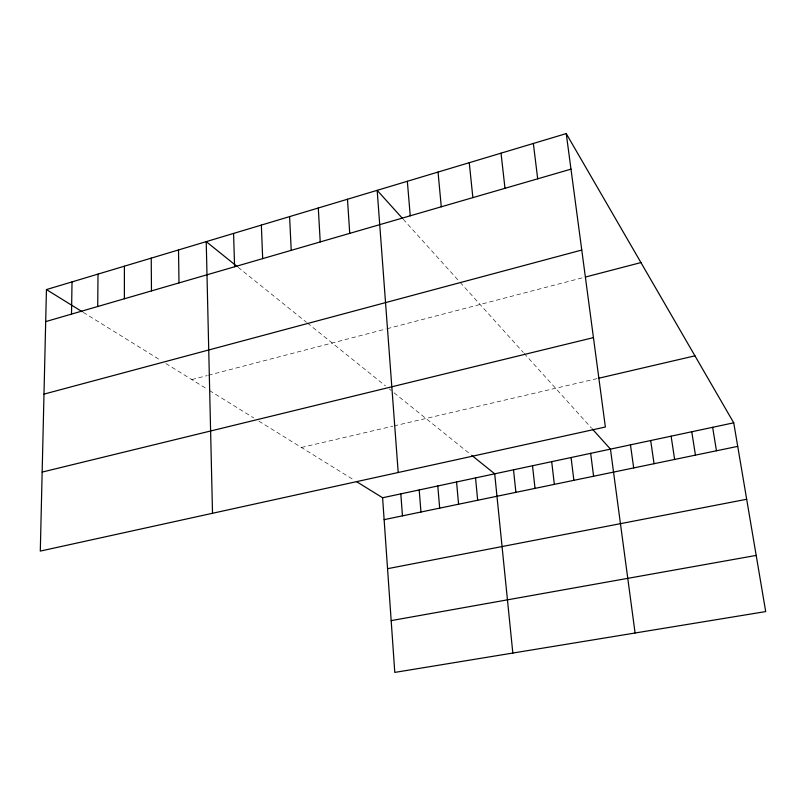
<?xml version="1.0" encoding="UTF-8"?>
<svg xmlns="http://www.w3.org/2000/svg" width="806" height="806" viewBox="0 0 806 806"><rect width="100%" height="100%" fill="white"/><g stroke="black" fill="none" stroke-linecap="round" stroke-linejoin="round"><path stroke-width="0.6" stroke-dasharray="4.03 3.02" d="M191.788 379.586L207.263 375.556M208.452 375.243L385.953 328.999M387.122 328.697L583.423 277.556M301.404 447.471L392.834 426.183M394.003 425.911L597.327 378.558M83.26 312.375L159.779 359.758M165.895 363.546L207.344 389.217M209.479 390.537L253.678 417.911M258.827 421.105L354.469 480.336M238.102 267.29L306.481 322.329M307.418 323.085L385.47 385.903M389.278 388.966L391.182 390.507M394.043 392.804L470.946 454.705M403.171 219.182L459.319 281.465M460.135 282.362L523.326 352.464M524.162 353.391L591.564 428.157"/><path stroke-width="1.21" d="M124.376 298.764L124.406 266.182M97.728 306.502L98.01 274.1M71.502 314.108L72.026 281.899M46.446 289.576L40.3 551.092L605.366 427.019L566.245 133.595L46.446 289.576L82.202 311.721M45.7 321.604L570.991 169.149M43.987 394.124L581.771 250.041M585.771 276.952L640.941 262.575M42.154 472.084L593.448 337.613M598.536 378.276L694.943 355.829M382.598 497.755L733.732 422.807L765.7 611.583L394.789 672.406L382.598 497.755L356.403 481.535M384.13 519.648L737.722 446.373M387.555 568.693L746.678 499.267M391.172 620.61L756.189 555.415M237.125 266.504L206.225 241.629L212.512 513.281M471.853 455.43L494.703 473.827L512.828 653.051M402.325 218.245L377.168 190.337L398.204 472.507M592.38 429.054L610.464 449.123L635.088 633.002M566.245 133.595L733.732 422.807M712.635 427.311L716.463 450.776M691.76 431.764L695.437 455.128M671.116 436.167L674.632 459.44M650.684 440.529L654.049 463.712M630.463 444.852L633.687 467.933M590.667 453.345L593.599 476.235M533.35 143.468L537.693 178.811M571.071 457.526L573.872 480.326M551.687 461.667L554.347 484.376M501.03 153.17L504.989 188.302M532.504 465.757L535.023 488.376M513.503 469.817L515.9 492.335M469.263 162.701L472.86 197.621M475.54 477.918L477.676 500.264M438.041 172.071L441.275 206.789M456.569 481.968L458.574 504.224M437.789 485.978L439.673 508.133M407.342 181.279L410.234 215.796M419.201 489.947L420.964 512.012M400.814 493.877L402.456 515.85M347.487 199.243L349.723 233.367M318.299 207.998L320.224 241.921M289.596 216.613L291.218 250.344M261.356 225.086L262.675 258.625M233.569 233.428L234.606 266.776M178.509 249.951L179.003 282.916M151.236 258.132L151.468 290.906"/></g></svg>
